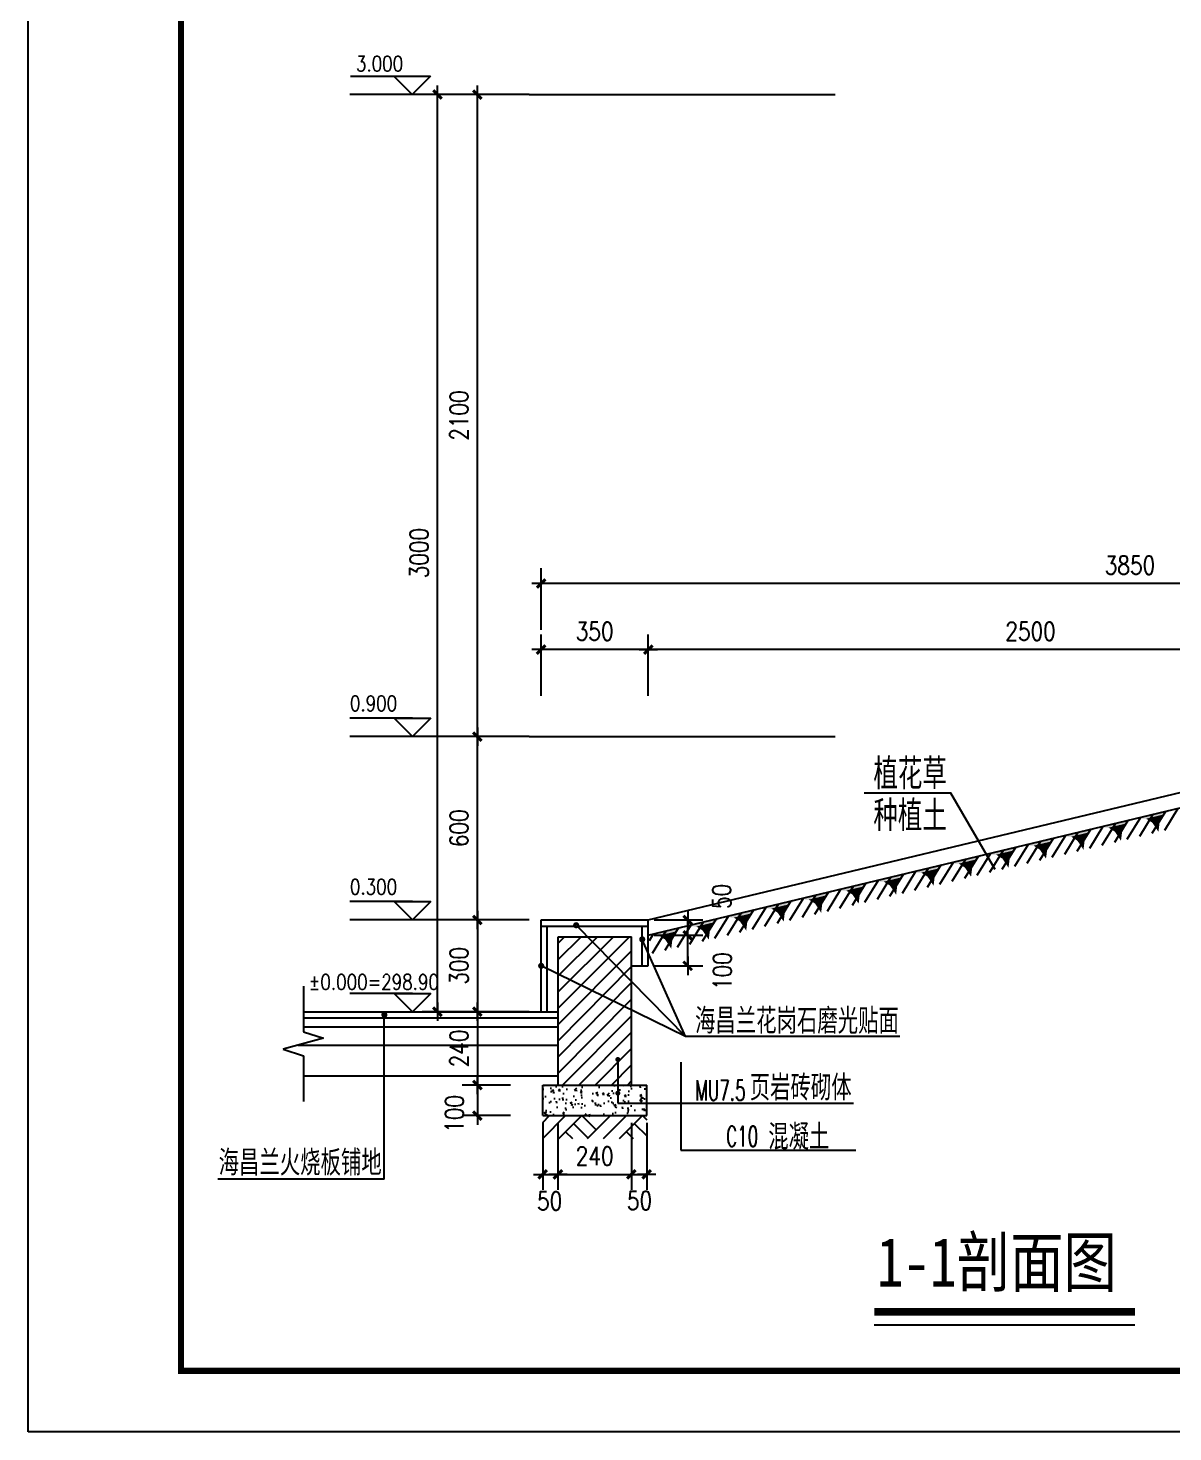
# Model space of a CAD drawing. Extents: x 0 to 11014425, y 0 to 2581013.
# Drawn here: x 10662340 to 10681054, y 2494204 to 2517165 of the extents above; entities that cross this region are included whole.
import ezdxf
from ezdxf.enums import TextEntityAlignment as Align

# ---------------------------------------------------------------- set-up
doc = ezdxf.new("R2010")
doc.units = 0
doc.header["$LTSCALE"] = 4000
doc.header["$MEASUREMENT"] = 0
doc.header["$PDMODE"] = 34
for name, pattern in [('ACAD_ISO07W100', [3.5, 0.5, -3]), ('CONTINOUS', [0]), ('DASH', [0.35, 0.25, -0.1])]:
    doc.linetypes.add(name, pattern=pattern)
doc.layers.get('0').update_dxf_attribs({"color": 253, "linetype": 'DASH'})
doc.layers.get('DEFPOINTS').update_dxf_attribs({"linetype": 'CONTINUOUS'})
for name, color, linetype in [('1', 2, 'CONTINUOUS'), ('OTHER', 7, 'CONTINUOUS'), ('PUB_DIM', 3, 'CONTINUOUS'), ('PUB_HATCH', 7, 'CONTINUOUS'), ('PUB_TEXT', 7, 'CONTINUOUS'), ('PUB_TITLE', 4, 'CONTINUOUS'), ('T4', 3, 'CONTINUOUS')]:
    doc.layers.add(name, color=color, linetype=linetype)
doc.styles.add('_HZTXT', font='txt.shx', dxfattribs={"width": 0.8, "bigfont": 'HZTXT.shx'})
doc.styles.add('_ROMANS', font='ROMANS.shx', dxfattribs={"width": 0.6})
doc.styles.add('DIM_FONT', font='SIMPLEX.shx', dxfattribs={"width": 0.8})
doc.styles.add('FS64F', font='romant.shx', dxfattribs={"width": 0.95, "height": 8, "bigfont": 'hztxt.shx'})
doc.styles.add('宋体', font='SimSun.ttf', dxfattribs={"width": 0.7})
doc.dimstyles.new('DIMA20', dxfattribs={"dimscale": 0.2, "dimtxt": 300, "dimasz": 1, "dimexe": 250, "dimexo": 300, "dimgap": 150, "dimtad": 1, "dimdec": 0, "dimzin": 0, "dimtxsty": 'DIM_FONT', "dimblk": '_DIMX', "dimcen": 0.09, "dimse1": 1, "dimclrt": 7, "dimazin": 3, "dimtfac": 1, "dimtdec": 0, "dimtix": 1, "dimtmove": 0, "dimatfit": 3, "dimtolj": 1, "dimtzin": 0})
doc.dimstyles.new('DIMN20', dxfattribs={"dimscale": 0.2, "dimtxt": 300, "dimasz": 1, "dimexe": 250, "dimexo": 300, "dimgap": 150, "dimtad": 1, "dimdec": 0, "dimzin": 0, "dimtxsty": 'DIM_FONT', "dimblk": '_DIMX', "dimcen": 0.09, "dimclrt": 7, "dimazin": 3, "dimtfac": 1, "dimtdec": 0, "dimtix": 1, "dimtmove": 0, "dimatfit": 3, "dimtolj": 1, "dimtzin": 0})

# ---------------------------------------------------------------- blocks, each defined once
blk = doc.blocks.new('_DIMX')
blk.add_line((-150, 0), (150, 0))
at = {"const_width": 50}
blk.add_lwpolyline([(-70, -70), (70, 70)], dxfattribs=at)
blk = doc.blocks.new('*D200')
at = {"color": 0, "linetype": 'BYBLOCK'}
for p, q in [((10802096.8, 2506691.6), (10802096.8, 2506892.9)), ((10804596.8, 2506691.6), (10804596.8, 2506892.9)), ((10804596.6, 2506842.9), (10802097, 2506842.9))]:
    blk.add_line(p, q, dxfattribs=at)
at = {"layer": 'DEFPOINTS', "color": 0, "linetype": 'BYBLOCK'}
for p in [(10802096.8, 2506842.9), (10802096.8, 2506631.6), (10804596.8, 2506631.6)]:
    blk.add_point(p, dxfattribs=at)
at = {"color": 0, "linetype": 'BYBLOCK', "xscale": 0.2, "yscale": 0.2, "zscale": 0.2, "rotation": 180}
blk.add_blockref('_DIMX', (10802096.8, 2506842.9), dxfattribs=at)
at = {"color": 0, "linetype": 'BYBLOCK', "xscale": 0.2, "yscale": 0.2, "zscale": 0.2}
blk.add_blockref('_DIMX', (10804596.8, 2506842.9), dxfattribs=at)
at = {"color": 7, "linetype": 'BYBLOCK', "insert": (10803346.8, 2506902.9), "char_height": 60, "attachment_point": 5, "style": 'DIM_FONT'}
blk.add_mtext('\\A1;2500', dxfattribs=at)
blk = doc.blocks.new('*D201')
at = {"color": 0, "linetype": 'BYBLOCK'}
for p, q in [((10801746.8, 2506691.6), (10801746.8, 2506892.9)), ((10802096.8, 2506691.6), (10802096.8, 2506892.9)), ((10802096.6, 2506842.9), (10801747, 2506842.9))]:
    blk.add_line(p, q, dxfattribs=at)
at = {"layer": 'DEFPOINTS', "color": 0, "linetype": 'BYBLOCK'}
for p in [(10801746.8, 2506842.9), (10801746.8, 2506631.6), (10802096.8, 2506631.6)]:
    blk.add_point(p, dxfattribs=at)
at = {"color": 0, "linetype": 'BYBLOCK', "xscale": 0.2, "yscale": 0.2, "zscale": 0.2, "rotation": 180}
blk.add_blockref('_DIMX', (10801746.8, 2506842.9), dxfattribs=at)
at = {"color": 0, "linetype": 'BYBLOCK', "xscale": 0.2, "yscale": 0.2, "zscale": 0.2}
blk.add_blockref('_DIMX', (10802096.8, 2506842.9), dxfattribs=at)
at = {"color": 7, "linetype": 'BYBLOCK', "insert": (10801921.8, 2506902.9), "char_height": 60, "attachment_point": 5, "style": 'DIM_FONT'}
blk.add_mtext('\\A1;350', dxfattribs=at)
blk = doc.blocks.new('*D209')
at = {"color": 0, "linetype": 'BYBLOCK'}
for p, q in [((10801708, 2505958.6), (10801488.3, 2505958.6)), ((10801538.3, 2505958.4), (10801538.3, 2505658.8)), ((10801708, 2505658.6), (10801488.3, 2505658.6))]:
    blk.add_line(p, q, dxfattribs=at)
at = {"layer": 'DEFPOINTS', "color": 0, "linetype": 'BYBLOCK'}
for p in [(10801768, 2505958.6), (10801538.3, 2505658.6), (10801768, 2505658.6)]:
    blk.add_point(p, dxfattribs=at)
at = {"color": 0, "linetype": 'BYBLOCK', "xscale": 0.2, "yscale": 0.2, "zscale": 0.2}
for p, rotation in [((10801538.3, 2505958.6), 90), ((10801538.3, 2505658.6), 270)]:
    blk.add_blockref('_DIMX', p, dxfattribs=dict(at, rotation=rotation))
at = {"color": 7, "linetype": 'BYBLOCK', "insert": (10801478.3, 2505808.6), "char_height": 60, "attachment_point": 5, "rotation": 90, "style": 'DIM_FONT'}
blk.add_mtext('\\A1;300', dxfattribs=at)
blk = doc.blocks.new('*D210')
at = {"color": 0, "linetype": 'BYBLOCK'}
for p, q in [((10801646.3, 2505658.6), (10801488.3, 2505658.6)), ((10801538.3, 2505658.4), (10801538.3, 2505418.8)), ((10801646.3, 2505418.6), (10801488.3, 2505418.6))]:
    blk.add_line(p, q, dxfattribs=at)
at = {"layer": 'DEFPOINTS', "color": 0, "linetype": 'BYBLOCK'}
for p in [(10801706.3, 2505658.6), (10801538.3, 2505418.6), (10801706.3, 2505418.6)]:
    blk.add_point(p, dxfattribs=at)
at = {"color": 0, "linetype": 'BYBLOCK', "xscale": 0.2, "yscale": 0.2, "zscale": 0.2}
for p, rotation in [((10801538.3, 2505658.6), 90), ((10801538.3, 2505418.6), 270)]:
    blk.add_blockref('_DIMX', p, dxfattribs=dict(at, rotation=rotation))
at = {"color": 7, "linetype": 'BYBLOCK', "insert": (10801478.3, 2505538.6), "char_height": 60, "attachment_point": 5, "rotation": 90, "style": 'DIM_FONT'}
blk.add_mtext('\\A1;240', dxfattribs=at)
blk = doc.blocks.new('*D211')
at = {"color": 0, "linetype": 'BYBLOCK'}
for p, q in [((10801646.3, 2505418.6), (10801488.3, 2505418.6)), ((10801538.3, 2505418.4), (10801538.3, 2505318.8)), ((10801646.3, 2505318.6), (10801488.3, 2505318.6))]:
    blk.add_line(p, q, dxfattribs=at)
at = {"layer": 'DEFPOINTS', "color": 0, "linetype": 'BYBLOCK'}
for p in [(10801706.3, 2505418.6), (10801538.3, 2505318.6), (10801706.3, 2505318.6)]:
    blk.add_point(p, dxfattribs=at)
at = {"color": 0, "linetype": 'BYBLOCK', "xscale": 0.2, "yscale": 0.2, "zscale": 0.2}
for p, rotation in [((10801538.3, 2505418.6), 90), ((10801538.3, 2505318.6), 270)]:
    blk.add_blockref('_DIMX', p, dxfattribs=dict(at, rotation=rotation))
at = {"color": 7, "linetype": 'BYBLOCK', "insert": (10801463.3, 2505324.3), "char_height": 60, "attachment_point": 5, "rotation": 90, "style": 'DIM_FONT'}
blk.add_mtext('\\A1;100', dxfattribs=at)
blk = doc.blocks.new('*D212')
at = {"color": 0, "linetype": 'BYBLOCK'}
for p, q in [((10801751.8, 2505295.2), (10801751.8, 2505076.3)), ((10801801.8, 2505295.2), (10801801.8, 2505076.3)), ((10801751.6, 2505126.3), (10801751.4, 2505126.3)), ((10801751.8, 2505126.3), (10801801.8, 2505126.3)), ((10801751.8, 2505126.3), (10801801.8, 2505126.3)), ((10801802, 2505126.3), (10801802.2, 2505126.3))]:
    blk.add_line(p, q, dxfattribs=at)
at = {"layer": 'DEFPOINTS', "color": 0, "linetype": 'BYBLOCK'}
for p in [(10801751.8, 2505355.2), (10801801.8, 2505355.2), (10801801.8, 2505126.3)]:
    blk.add_point(p, dxfattribs=at)
at = {"color": 0, "linetype": 'BYBLOCK', "xscale": 0.2, "yscale": 0.2, "zscale": 0.2}
blk.add_blockref('_DIMX', (10801751.8, 2505126.3), dxfattribs=at)
at = {"color": 0, "linetype": 'BYBLOCK', "xscale": 0.2, "yscale": 0.2, "zscale": 0.2, "rotation": 180}
blk.add_blockref('_DIMX', (10801801.8, 2505126.3), dxfattribs=at)
at = {"color": 7, "linetype": 'BYBLOCK', "insert": (10801774.5, 2505039.4), "char_height": 60, "attachment_point": 5, "style": 'DIM_FONT'}
blk.add_mtext('\\A1;50', dxfattribs=at)
blk = doc.blocks.new('*D213')
at = {"color": 0, "linetype": 'BYBLOCK'}
for p, q in [((10801801.8, 2505295.2), (10801801.8, 2505076.3)), ((10802041.8, 2505295.2), (10802041.8, 2505076.3)), ((10801802, 2505126.3), (10802041.6, 2505126.3))]:
    blk.add_line(p, q, dxfattribs=at)
at = {"layer": 'DEFPOINTS', "color": 0, "linetype": 'BYBLOCK'}
for p in [(10801801.8, 2505355.2), (10802041.8, 2505355.2), (10802041.8, 2505126.3)]:
    blk.add_point(p, dxfattribs=at)
at = {"color": 0, "linetype": 'BYBLOCK', "xscale": 0.2, "yscale": 0.2, "zscale": 0.2, "rotation": 180}
blk.add_blockref('_DIMX', (10801801.8, 2505126.3), dxfattribs=at)
at = {"color": 0, "linetype": 'BYBLOCK', "xscale": 0.2, "yscale": 0.2, "zscale": 0.2}
blk.add_blockref('_DIMX', (10802041.8, 2505126.3), dxfattribs=at)
at = {"color": 7, "linetype": 'BYBLOCK', "insert": (10801921.8, 2505186.3), "char_height": 60, "attachment_point": 5, "style": 'DIM_FONT'}
blk.add_mtext('\\A1;240', dxfattribs=at)
blk = doc.blocks.new('*D214')
at = {"color": 0, "linetype": 'BYBLOCK'}
for p, q in [((10802041.8, 2505295.2), (10802041.8, 2505076.3)), ((10802091.8, 2505295.2), (10802091.8, 2505076.3)), ((10802041.6, 2505126.3), (10802041.4, 2505126.3)), ((10802041.8, 2505126.3), (10802091.8, 2505126.3)), ((10802041.8, 2505126.3), (10802091.8, 2505126.3)), ((10802092, 2505126.3), (10802092.2, 2505126.3))]:
    blk.add_line(p, q, dxfattribs=at)
at = {"layer": 'DEFPOINTS', "color": 0, "linetype": 'BYBLOCK'}
for p in [(10802041.8, 2505355.2), (10802091.8, 2505355.2), (10802091.8, 2505126.3)]:
    blk.add_point(p, dxfattribs=at)
at = {"color": 0, "linetype": 'BYBLOCK', "xscale": 0.2, "yscale": 0.2, "zscale": 0.2}
blk.add_blockref('_DIMX', (10802041.8, 2505126.3), dxfattribs=at)
at = {"color": 0, "linetype": 'BYBLOCK', "xscale": 0.2, "yscale": 0.2, "zscale": 0.2, "rotation": 180}
blk.add_blockref('_DIMX', (10802091.8, 2505126.3), dxfattribs=at)
at = {"color": 7, "linetype": 'BYBLOCK', "insert": (10802068.4, 2505040.7), "char_height": 60, "attachment_point": 5, "style": 'DIM_FONT'}
blk.add_mtext('\\A1;50', dxfattribs=at)
blk = doc.blocks.new('*D215')
at = {"color": 0, "linetype": 'BYBLOCK'}
for p, q in [((10801708, 2506558.6), (10801488.3, 2506558.6)), ((10801538.3, 2505958.8), (10801538.3, 2506558.4)), ((10801708, 2505958.6), (10801488.3, 2505958.6))]:
    blk.add_line(p, q, dxfattribs=at)
at = {"layer": 'DEFPOINTS', "color": 0, "linetype": 'BYBLOCK'}
for p in [(10801538.3, 2506558.6), (10801768, 2506558.6), (10801768, 2505958.6)]:
    blk.add_point(p, dxfattribs=at)
at = {"color": 0, "linetype": 'BYBLOCK', "xscale": 0.2, "yscale": 0.2, "zscale": 0.2}
for p, rotation in [((10801538.3, 2506558.6), 90), ((10801538.3, 2505958.6), 270)]:
    blk.add_blockref('_DIMX', p, dxfattribs=dict(at, rotation=rotation))
at = {"color": 7, "linetype": 'BYBLOCK', "insert": (10801478.3, 2506258.6), "char_height": 60, "attachment_point": 5, "rotation": 90, "style": 'DIM_FONT'}
blk.add_mtext('\\A1;600', dxfattribs=at)
blk = doc.blocks.new('*D216')
at = {"color": 0, "linetype": 'BYBLOCK'}
for p, q in [((10801628.2, 2508658.6), (10801357.9, 2508658.6)), ((10801407.9, 2505658.8), (10801407.9, 2508658.4)), ((10801628.2, 2505658.6), (10801357.9, 2505658.6))]:
    blk.add_line(p, q, dxfattribs=at)
at = {"layer": 'DEFPOINTS', "color": 0, "linetype": 'BYBLOCK'}
for p in [(10801407.9, 2508658.6), (10801688.2, 2508658.6), (10801688.2, 2505658.6)]:
    blk.add_point(p, dxfattribs=at)
at = {"color": 0, "linetype": 'BYBLOCK', "xscale": 0.2, "yscale": 0.2, "zscale": 0.2}
for p, rotation in [((10801407.9, 2508658.6), 90), ((10801407.9, 2505658.6), 270)]:
    blk.add_blockref('_DIMX', p, dxfattribs=dict(at, rotation=rotation))
at = {"color": 7, "linetype": 'BYBLOCK', "insert": (10801347.9, 2507158.6), "char_height": 60, "attachment_point": 5, "rotation": 90, "style": 'DIM_FONT'}
blk.add_mtext('\\A1;3000', dxfattribs=at)
blk = doc.blocks.new('*D217')
at = {"color": 0, "linetype": 'BYBLOCK'}
for p, q in [((10802116.8, 2505908.6), (10802275.8, 2505908.6)), ((10802225.8, 2505808.8), (10802225.8, 2505908.4)), ((10802116.8, 2505808.6), (10802275.8, 2505808.6))]:
    blk.add_line(p, q, dxfattribs=at)
at = {"layer": 'DEFPOINTS', "color": 0, "linetype": 'BYBLOCK'}
for p in [(10802056.8, 2505908.6), (10802225.8, 2505908.6), (10802056.8, 2505808.6)]:
    blk.add_point(p, dxfattribs=at)
at = {"color": 0, "linetype": 'BYBLOCK', "xscale": 0.2, "yscale": 0.2, "zscale": 0.2}
for p, rotation in [((10802225.8, 2505908.6), 90), ((10802225.8, 2505808.6), 270)]:
    blk.add_blockref('_DIMX', p, dxfattribs=dict(at, rotation=rotation))
at = {"color": 7, "linetype": 'BYBLOCK', "insert": (10802339.2, 2505791.2), "char_height": 60, "attachment_point": 5, "rotation": 90, "style": 'DIM_FONT'}
blk.add_mtext('\\A1;100', dxfattribs=at)
blk = doc.blocks.new('*D218')
at = {"color": 0, "linetype": 'BYBLOCK'}
for p, q in [((10802116.8, 2505958.6), (10802275.8, 2505958.6)), ((10802225.8, 2505958.8), (10802225.8, 2505959)), ((10802225.8, 2505908.6), (10802225.8, 2505958.6)), ((10802225.8, 2505908.6), (10802225.8, 2505958.6)), ((10802116.8, 2505908.6), (10802275.8, 2505908.6)), ((10802225.8, 2505908.4), (10802225.8, 2505908.2))]:
    blk.add_line(p, q, dxfattribs=at)
at = {"layer": 'DEFPOINTS', "color": 0, "linetype": 'BYBLOCK'}
for p in [(10802056.8, 2505958.6), (10802225.8, 2505958.6), (10802056.8, 2505908.6)]:
    blk.add_point(p, dxfattribs=at)
at = {"color": 0, "linetype": 'BYBLOCK', "xscale": 0.2, "yscale": 0.2, "zscale": 0.2}
for p, rotation in [((10802225.8, 2505958.6), 270), ((10802225.8, 2505908.6), 90)]:
    blk.add_blockref('_DIMX', p, dxfattribs=dict(at, rotation=rotation))
at = {"color": 7, "linetype": 'BYBLOCK', "insert": (10802336.9, 2506035.7), "char_height": 60, "attachment_point": 5, "rotation": 90, "style": 'DIM_FONT'}
blk.add_mtext('\\A1;50', dxfattribs=at)
blk = doc.blocks.new('A$C4D4C20F0')
at = {"layer": 'PUB_DIM', "linetype": 'CONTINOUS', "const_width": 9.75, "flags": 128}
blk.add_lwpolyline([(4.9, 10, 1), (15.1, 10, 1)], format="xyb", close=True, dxfattribs=at)
blk = doc.blocks.new('*D219')
at = {"color": 0, "linetype": 'BYBLOCK'}
for p, q in [((10801746.8, 2506907.8), (10801746.8, 2507109)), ((10805596.6, 2507059), (10801747, 2507059))]:
    blk.add_line(p, q, dxfattribs=at)
at = {"layer": 'DEFPOINTS', "color": 0, "linetype": 'BYBLOCK'}
for p in [(10801746.8, 2507059), (10801746.8, 2506847.8), (10805596.8, 2506847.8)]:
    blk.add_point(p, dxfattribs=at)
at = {"color": 0, "linetype": 'BYBLOCK', "xscale": 0.2, "yscale": 0.2, "zscale": 0.2, "rotation": 180}
blk.add_blockref('_DIMX', (10801746.8, 2507059), dxfattribs=at)
at = {"color": 0, "linetype": 'BYBLOCK', "xscale": 0.2, "yscale": 0.2, "zscale": 0.2}
blk.add_blockref('_DIMX', (10805596.8, 2507059), dxfattribs=at)
at = {"color": 7, "linetype": 'BYBLOCK', "insert": (10803671.8, 2507119), "char_height": 60, "attachment_point": 5, "style": 'DIM_FONT'}
blk.add_mtext('\\A1;3850', dxfattribs=at)
blk = doc.blocks.new('*D220')
at = {"color": 0, "linetype": 'BYBLOCK'}
for p, q in [((10801708, 2508658.6), (10801488.3, 2508658.6)), ((10801538.3, 2506558.8), (10801538.3, 2508658.4)), ((10801708, 2506558.6), (10801488.3, 2506558.6))]:
    blk.add_line(p, q, dxfattribs=at)
at = {"layer": 'DEFPOINTS', "color": 0, "linetype": 'BYBLOCK'}
for p in [(10801538.3, 2508658.6), (10801768, 2508658.6), (10801768, 2506558.6)]:
    blk.add_point(p, dxfattribs=at)
at = {"color": 0, "linetype": 'BYBLOCK', "xscale": 0.2, "yscale": 0.2, "zscale": 0.2}
for p, rotation in [((10801538.3, 2508658.6), 90), ((10801538.3, 2506558.6), 270)]:
    blk.add_blockref('_DIMX', p, dxfattribs=dict(at, rotation=rotation))
at = {"color": 7, "linetype": 'BYBLOCK', "insert": (10801478.3, 2507608.6), "char_height": 60, "attachment_point": 5, "rotation": 90, "style": 'DIM_FONT'}
blk.add_mtext('\\A1;2100', dxfattribs=at)
blk = doc.blocks.new('A$C749A6C3D')
at = {"layer": '1', "linetype": 'CONTINOUS'}
h = blk.add_hatch(dxfattribs=at)
h.set_pattern_fill('ANSI31', color=8, scale=300, style=0)
h.set_pattern_definition([(45, (-57235833.714, -77747595.922), (-26.516504294, 26.516504294), [])])
h.paths.add_polyline_path([(1311.8, 679.7, -0.414214), (1307.7, 675.6), (1307.7, 596), (1352.1, 596), (1352.1, 841.4), (1112.1, 959), (1112.1, 596), (1307.7, 596), (1307.7, 675.6, -0.414214), (1303.6, 679.7, -1)])
h.paths.add_polyline_path([(1352.1, 934.9), (1208.7, 1081), (1112.1, 1081), (1112.1, 959), (1352.1, 841.4)])
h.paths.add_polyline_path([(1352.1, 1081), (1208.7, 1081), (1352.1, 934.9)])
at = {"layer": 'PUB_DIM', "linetype": 'CONTINOUS'}
h = blk.add_hatch(dxfattribs=at)
h.set_pattern_fill('AN33C', color=8, scale=100, style=0)
h.set_pattern_definition([(50, (-57171710.11, -77767219.99), (71.72601826, -6.2752135), [7.5, -82.5]), (355, (-57171710.11, -77767219.99), (-13.87513336, 75.21921337), [6, -66]), (100.4514, (-57171704.134, -77767220.51), (57.85093817, 68.943954206), [6.374019, -70.1142112]), (46.1842, (-57171710.11, -77767199.99), (106.72410486, -16.55190143), [11.25, -123.75]), (96.6356, (-57171701.22, -77767201.37), (93.46627055, 97.41178709), [9.5610288, -105.1713]), (351.1842, (-57171710.11, -77767199.99), (93.46619451, 97.41186009), [9, -99]), (21, (-57171700.11, -77767204.99), (59.690705212, -40.261889067), [7.5, -82.5]), (326, (-57171700.11, -77767204.99), (24.33153319, 72.515004505), [6, -66]), (71.4514, (-57171695.14, -77767208.344), (84.02226286, 32.25304967), [6.374019, -70.1142112]), (37.5, (-57171710.111, -77767219.989), (1.215985532, 33.289385383), [0, -65.2, 0, -67, 0, -66.25]), (7.5, (-57171710.11, -77767219.99), (26.306953744, 39.441171188), [0, -38.2, 0, -63.7, 0, -25.25]), (327.5, (-57171732.41, -77767219.989), (53.382243617, -2.2554871734), [0, -25, 0, -78, 0, -103.5]), (317.5, (-57171742.41, -77767219.99), (58.318616934, 10.010498233), [0, -32.5, 0, -51.8, 0, -73.5])])
h.paths.add_polyline_path([(1307.7, 565.3, -0.414214), (1303.6, 569.4, -0.414214), (1307.7, 573.5), (1307.7, 596), (1062.1, 596), (1062.1, 496), (1402.1, 496), (1402.1, 537.1), (1307.7, 537.1)])
h.paths.add_polyline_path([(1402.1, 596), (1307.7, 596), (1307.7, 573.5, -0.414214), (1311.8, 569.4, -0.414214), (1307.7, 565.3), (1307.7, 537.1), (1402.1, 537.1)])
at = {"layer": '1', "color": 2, "linetype": 'CONTINOUS'}
blk.add_line((1407.1, 1136), (3907.1, 1736), dxfattribs=at)
at = {"layer": '1', "color": 8, "linetype": 'CONTINOUS'}
blk.add_line((1407.1, 1086), (3907.1, 1686), dxfattribs=at)
at = {"layer": '1', "color": 4, "linetype": 'CONTINOUS'}
for p, q in [((1057.1, 836), (1057.1, 1136)), ((1057.1, 1136), (1407.1, 1136)), ((1057.1, 1116), (1407.1, 1116)), ((1077.1, 836), (1077.1, 1116)), ((1387.1, 986), (1387.1, 1116)), ((1407.1, 986), (1407.1, 1136)), ((1352.1, 986), (1407.1, 986)), ((279.6, 836), (1112.1, 836))]:
    blk.add_line(p, q, dxfattribs=at)
at = {"layer": '1', "color": 255, "linetype": 'CONTINOUS'}
for p, q in [((1112.1, 1081), (1352.1, 1081)), ((1112.1, 596), (1112.1, 1081)), ((1352.1, 596), (1352.1, 1081)), ((279.6, 786), (1112.1, 786)), ((261.2, 726), (1112.1, 726)), ((279.6, 626), (1112.1, 626)), ((1062.1, 596), (1402.1, 596)), ((1062.1, 496), (1062.1, 596)), ((1402.1, 496), (1402.1, 596)), ((1062.1, 496), (1402.1, 496))]:
    blk.add_line(p, q, dxfattribs=at)
at = {"layer": '1', "color": 30, "linetype": 'CONTINOUS'}
blk.add_line((279.6, 816), (1112.1, 816), dxfattribs=at)
at = {"layer": 'OTHER', "linetype": 'CONTINOUS'}
for p, q in [((279.6, 920), (279.6, 770)), ((345.6, 749), (213.6, 713)), ((279.6, 770), (345.6, 749)), ((213.6, 713), (279.6, 692)), ((279.6, 692), (279.6, 542))]:
    blk.add_line(p, q, dxfattribs=at)
at = {"layer": 'PUB_DIM', "linetype": 'CONTINOUS'}
for p, q in [((433.4, 3896), (695.7, 3896)), ((635.7, 3836), (575.7, 3896)), ((575.7, 3896), (695.7, 3896)), ((695.7, 3896), (635.7, 3836)), ((636.3, 1796), (432, 1796)), ((636.3, 1736), (576.3, 1796)), ((576.3, 1796), (696.3, 1796)), ((696.3, 1796), (636.3, 1736)), ((636.3, 1196), (432, 1196)), ((636.3, 1136), (576.3, 1196)), ((576.3, 1196), (696.3, 1196)), ((696.3, 1196), (636.3, 1136)), ((1171.4, 1118.9), (1529.1, 754.6)), ((636.3, 896), (432, 896)), ((636.3, 836), (576.3, 896)), ((576.3, 896), (696.3, 896)), ((696.3, 896), (636.3, 836)), ((2229.2, 754.6), (1529.1, 754.6)), ((544.3, 287.8), (0, 287.8))]:
    blk.add_line(p, q, dxfattribs=at)
at = {"layer": 'PUB_DIM', "linetype": 'CONTINOUS', "flags": 128}
for points in [[(847.8, 3836), (432, 3836)], [(847.8, 1736), (432, 1736)], [(847.8, 1136), (432, 1136)], [(1529.1, 754.6), (1387.1, 1072.4)], [(1529.1, 754.6), (1057.1, 986)], [(544.3, 287.8), (544.3, 836)], [(1307.7, 679.7), (1307.7, 537.1)], [(1513.8, 671.4), (1513.8, 383.3)], [(1307.7, 537.1), (2077.7, 537.1)], [(1513.8, 383.3), (2085.7, 383.3)]]:
    blk.add_lwpolyline(points, dxfattribs=at)
at = {"layer": 'PUB_DIM', "linetype": 'ACAD_ISO07W100', "ltscale": 0.5, "flags": 128}
for points in [[(1018.3, 3836), (3808.8, 3836)], [(1018.3, 1736), (3907.1, 1736)]]:
    blk.add_lwpolyline(points, dxfattribs=at)
at = {"layer": 'PUB_DIM', "color": 3, "linetype": 'CONTINOUS', "flags": 128}
blk.add_lwpolyline([(2541.1, 1301.3), (2396.7, 1550.4), (2112.9, 1550.4)], dxfattribs=at)
at = {"layer": 'PUB_DIM', "linetype": 'CONTINOUS', "flags": 128}
for points, const_width in [([(1166.3, 1118.9, 1), (1176.5, 1118.9, 1)], 9.75), ([(1382.3, 1072.6, 1), (1392.5, 1072.6, 1)], 9.75), ([(1051.9, 986, 1), (1062.2, 986, 1)], 9.75), ([(1303.6, 679.7, 1), (1311.8, 679.7, 1)], 7.8), ([(1303.6, 569.4, 1), (1311.8, 569.4, 1)], 7.8)]:
    blk.add_lwpolyline(points, format="xyb", close=True, dxfattribs=dict(at, const_width=const_width))
at = {"layer": 'PUB_HATCH', "linetype": 'CONTINOUS'}
for p, q in [((2973, 1400.1), (3017.3, 1472.4)), ((3013.8, 1409.9), (3058.2, 1482.2)), ((3054.7, 1419.7), (3099, 1492)), ((3095.5, 1429.5), (3139.9, 1501.8)), ((2809.6, 1360.9), (2854, 1433.2)), ((2850.5, 1370.7), (2894.8, 1443)), ((2891.3, 1380.5), (2935.7, 1452.8)), ((2932.2, 1390.3), (2976.5, 1462.6)), ((2605.4, 1311.9), (2649.8, 1384.2)), ((2646.3, 1321.7), (2690.6, 1394)), ((2687.1, 1331.5), (2731.5, 1403.8)), ((2728, 1341.3), (2772.3, 1413.6)), ((2768.8, 1351.1), (2813.1, 1423.4)), ((2401.2, 1262.9), (2445.6, 1335.2)), ((2442.1, 1272.7), (2486.4, 1345)), ((2482.9, 1282.5), (2527.3, 1354.8)), ((2523.8, 1292.3), (2568.1, 1364.6)), ((2564.6, 1302.1), (2608.9, 1374.4)), ((2197, 1213.8), (2241.4, 1286.2)), ((2237.9, 1223.6), (2282.2, 1296)), ((2278.7, 1233.4), (2323.1, 1305.8)), ((2319.6, 1243.3), (2363.9, 1315.6)), ((2360.4, 1253.1), (2404.7, 1325.4)), ((2033.7, 1174.6), (2078, 1247)), ((2074.5, 1184.4), (2118.9, 1256.8)), ((2115.4, 1194.2), (2159.7, 1266.6)), ((2156.2, 1204), (2200.5, 1276.4)), ((1829.5, 1125.6), (1873.8, 1198)), ((1870.3, 1135.4), (1914.7, 1207.8)), ((1911.2, 1145.2), (1955.5, 1217.6)), ((1952, 1155), (1996.3, 1227.4)), ((1992.8, 1164.8), (2037.2, 1237.2)), ((1625.3, 1076.6), (1669.6, 1149)), ((1666.1, 1086.4), (1710.5, 1158.8)), ((1707, 1096.2), (1751.3, 1168.6)), ((1747.8, 1106), (1792.1, 1178.4)), ((1788.6, 1115.8), (1833, 1188.2)), ((1461.9, 1037.4), (1506.3, 1109.8)), ((1502.8, 1047.2), (1547.1, 1119.6)), ((1543.6, 1057), (1587.9, 1129.4)), ((1584.4, 1066.8), (1628.8, 1139.2)), ((1411.3, 1068.5), (1424.6, 1090.2)), ((1421.1, 1027.6), (1465.4, 1100))]:
    blk.add_line(p, q, dxfattribs=at)
at = {"layer": 'PUB_HATCH', "color": 8, "linetype": 'CONTINOUS'}
for p, q in [((1062.1, 473.5), (1084.6, 496)), ((1062.1, 421), (1137.1, 496)), ((1114.6, 421), (1189.6, 496)), ((1163.3, 469.7), (1210.2, 422.8)), ((1189.6, 496), (1236.4, 449.1)), ((1208.3, 421), (1283.3, 496)), ((1260.8, 421), (1335.8, 496)), ((1313.3, 421), (1388.3, 496)), ((1362.1, 469.7), (1402.1, 429.7)), ((1388.3, 496), (1402.1, 482.2)), ((1137.1, 443.5), (1159.6, 421)), ((1335.8, 443.5), (1358.3, 421))]:
    blk.add_line(p, q, dxfattribs=at)
at = {"layer": 'PUB_HATCH', "linetype": 'CONTINOUS'}
for points in [[(2999.8, 1468.2), (3122.4, 1497.6), (3034.6, 1467.3), (3091.8, 1481)], [(3034.6, 1467.3), (3091.8, 1481), (3055, 1454.3), (3079.5, 1460.2)], [(2754.8, 1409.4), (2877.3, 1438.8), (2789.6, 1408.5), (2846.7, 1422.2)], [(2877.3, 1438.8), (2999.8, 1468.2), (2912.1, 1437.9), (2969.3, 1451.6)], [(2912.1, 1437.9), (2969.3, 1451.6), (2932.5, 1424.9), (2957, 1430.8)], [(2932.5, 1424.9), (2957, 1430.8), (2952.6, 1395.2)], [(3055, 1454.3), (3079.5, 1460.2), (3075.1, 1424.6)], [(2509.8, 1350.6), (2632.3, 1380), (2544.5, 1349.7), (2601.7, 1363.4)], [(2632.3, 1380), (2754.8, 1409.4), (2667.1, 1379.1), (2724.2, 1392.8)], [(2667.1, 1379.1), (2724.2, 1392.8), (2687.4, 1366.1), (2712, 1372)], [(2789.6, 1408.5), (2846.7, 1422.2), (2810, 1395.5), (2834.5, 1401.4)], [(2810, 1395.5), (2834.5, 1401.4), (2830.1, 1365.8)], [(2387.2, 1321.2), (2509.8, 1350.6), (2422, 1320.3), (2479.2, 1334)], [(2422, 1320.3), (2479.2, 1334), (2442.4, 1307.3), (2466.9, 1313.2)], [(2544.5, 1349.7), (2601.7, 1363.4), (2564.9, 1336.7), (2589.4, 1342.6)], [(2564.9, 1336.7), (2589.4, 1342.6), (2585, 1307)], [(2687.4, 1366.1), (2712, 1372), (2707.5, 1336.4)], [(2142.2, 1262.4), (2264.7, 1291.8), (2177, 1261.5), (2234.1, 1275.2)], [(2264.7, 1291.8), (2387.2, 1321.2), (2299.5, 1290.9), (2356.7, 1304.6)], [(2299.5, 1290.9), (2356.7, 1304.6), (2319.9, 1277.9), (2344.4, 1283.8)], [(2442.4, 1307.3), (2466.9, 1313.2), (2462.5, 1277.6)], [(2019.7, 1233), (2142.2, 1262.4), (2054.4, 1232.1), (2111.6, 1245.8)], [(2054.4, 1232.1), (2111.6, 1245.8), (2074.8, 1219.1), (2099.3, 1225)], [(2177, 1261.5), (2234.1, 1275.2), (2197.4, 1248.5), (2221.9, 1254.4)], [(2197.4, 1248.5), (2221.9, 1254.4), (2217.5, 1218.7)], [(2319.9, 1277.9), (2344.4, 1283.8), (2340, 1248.2)], [(1774.6, 1174.2), (1897.2, 1203.6), (1809.4, 1173.3), (1866.6, 1187)], [(1897.2, 1203.6), (2019.7, 1233), (1931.9, 1202.7), (1989.1, 1216.4)], [(1931.9, 1202.7), (1989.1, 1216.4), (1952.3, 1189.7), (1976.8, 1195.5)], [(1952.3, 1189.7), (1976.8, 1195.5), (1972.4, 1159.9)], [(2074.8, 1219.1), (2099.3, 1225), (2094.9, 1189.3)], [(1652.1, 1144.8), (1774.6, 1174.2), (1686.9, 1143.9), (1744.1, 1157.6)], [(1686.9, 1143.9), (1744.1, 1157.6), (1707.3, 1130.9), (1731.8, 1136.7)], [(1809.4, 1173.3), (1866.6, 1187), (1829.8, 1160.3), (1854.3, 1166.1)], [(1829.8, 1160.3), (1854.3, 1166.1), (1849.9, 1130.5)], [(1407.1, 1086), (1529.6, 1115.4), (1441.8, 1085), (1499, 1098.8)], [(1529.6, 1115.4), (1652.1, 1144.8), (1564.4, 1114.5), (1621.5, 1128.2)], [(1564.4, 1114.5), (1621.5, 1128.2), (1584.8, 1101.5), (1609.3, 1107.3)], [(1584.8, 1101.5), (1609.3, 1107.3), (1604.9, 1071.7)], [(1707.3, 1130.9), (1731.8, 1136.7), (1727.4, 1101.1)], [(1441.8, 1085), (1499, 1098.8), (1462.2, 1072), (1486.7, 1077.9)], [(1462.2, 1072), (1486.7, 1077.9), (1482.3, 1042.3)]]:
    blk.add_solid(points, dxfattribs=at)
at = {"layer": 'PUB_DIM', "linetype": 'CONTINOUS'}
blk.add_blockref('A$C4D4C20F0', (534.4, 816), dxfattribs=at)
at = {"layer": 'PUB_DIM', "color": 3, "linetype": 'CONTINOUS', "style": 'DIM_FONT', "width": 0.8}
for s, p in [('3.000', (528.6, 3937)), ('0.900', (508.9, 1844.5)), ('0.300', (508.9, 1244.5)), ('%%p0.000=298.90', (510.2, 933.3))]:
    blk.add_text(s, height=50, dxfattribs=at).set_placement(p, align=Align.MIDDLE)
at = {"layer": 'PUB_TEXT', "linetype": 'CONTINUOUS', "style": 'FS64F', "width": 0.8}
for s, height, p in [('植花草', 100, (2143.3, 1563.7)), ('种植土', 100, (2143.3, 1426.5)), ('海昌兰火烧板铺地', 83.33, (2.5, 300.1))]:
    blk.add_text(s, height=height, dxfattribs=at).set_placement(p)
at = {"layer": 'PUB_TEXT', "linetype": 'CONTINOUS'}
for s, height, style, width, p in [('海昌兰花岗石磨光贴面', 83.33, '_HZTXT', 0.8, (1559.9, 763.8)), ('MU7.5', 66.67, '_ROMANS', 0.6, (1560.6, 545.5)), ('页岩砖砌体', 83.33, '_HZTXT', 0.8, (1738.9, 545.5)), ('C10', 66.67, '_ROMANS', 0.6, (1661.9, 394.9)), ('混凝土', 83.33, '_HZTXT', 0.8, (1799.3, 384.5))]:
    blk.add_text(s, height=height, dxfattribs=dict(at, style=style, width=width)).set_placement(p)
at = {"layer": 'PUB_DIM', "color": 3, "linetype": 'CONTINOUS'}
for p1, p2, distance, dimstyle, picture, middle in [((998.5, 836), (998.5, 3836), 280.3, 'DIMN20', '*D216', (658.1, 2336)), ((1078.3, 1736), (1078.3, 3836), 229.7, 'DIMN20', '*D220', (788.5, 2786)), ((4907.1, 2025.1), (1057.1, 2025.1), -211.3, 'DIMA20', '*D219', (2982.1, 2296.4)), ((1407.1, 1809), (1057.1, 1809), -211.3, 'DIMN20', '*D201', (1232.1, 2080.3)), ((3907.1, 1809), (1407.1, 1809), -211.3, 'DIMN20', '*D200', (2657.1, 2080.3)), ((1078.3, 1136), (1078.3, 1736), 229.7, 'DIMN20', '*D215', (788.5, 1436)), ((1078.3, 1136), (1078.3, 836), -229.7, 'DIMN20', '*D209', (788.5, 986)), ((1016.5, 836), (1016.5, 596), -168, 'DIMN20', '*D210', (788.5, 716))]:
    dim = blk.add_aligned_dim(p1=p1, p2=p2, distance=distance, dimstyle=dimstyle, dxfattribs=at)
    dim.commit()
    dim.dimension.update_dxf_attribs({"geometry": picture, "text_midpoint": middle, "insert": (-10800689.8, -2504822.6)})
for base, p1, p2, angle, picture, middle in [((1536.1, 1136), (1367.1, 1086), (1367.1, 1136), 90, '*D218', (1647.1, 1213.1)), ((1536.1, 1086), (1367.1, 986), (1367.1, 1086), 90, '*D217', (1649.4, 968.5)), ((848.5, 496), (1016.5, 596), (1016.5, 496), 270, '*D211', (773.5, 501.7))]:
    dim = blk.add_linear_dim(base=base, p1=p1, p2=p2, angle=angle, dimstyle='DIMN20', dxfattribs=at)
    dim.commit()
    dim.dimension.update_dxf_attribs({"geometry": picture, "text_midpoint": middle, "dimtype": 129, "insert": (-10800689.8, -2504822.6)})
at = {"layer": 'PUB_DIM', "linetype": 'CONTINOUS'}
for base, p1, p2, picture, middle in [((1112.1, 303.7), (1062.1, 532.6), (1112.1, 532.6), '*D212', (1084.7, 216.8)), ((1402.1, 303.7), (1352.1, 532.6), (1402.1, 532.6), '*D214', (1378.7, 218.1))]:
    dim = blk.add_linear_dim(base=base, p1=p1, p2=p2, angle=0, dimstyle='DIMN20', dxfattribs=at)
    dim.commit()
    dim.dimension.update_dxf_attribs({"geometry": picture, "text_midpoint": middle, "dimtype": 129, "insert": (-10800689.8, -2504822.6)})
dim = blk.add_aligned_dim(p1=(1112.1, 532.6), p2=(1352.1, 532.6), distance=-228.9, dimstyle='DIMN20', dxfattribs=at)
dim.commit()
dim.dimension.update_dxf_attribs({"geometry": '*D213', "text_midpoint": (1232.1, 363.7), "insert": (-10800689.8, -2504822.6)})

msp = doc.modelspace()

# ---------------------------------------------------------------- linework, layer by layer
at = {"layer": 'PUB_TITLE', "linetype": 'CONTINOUS', "flags": 128}
msp.add_lwpolyline([(10662340.155, 2494204.464), (10662340.155, 2536204.464), (10721740.155, 2536204.464), (10721740.155, 2494204.464)], close=True, dxfattribs=at)
at = {"layer": 'PUB_TITLE', "linetype": 'CONTINOUS', "const_width": 100, "flags": 128}
msp.add_lwpolyline([(10664840.155, 2495204.464), (10720740.155, 2495204.464), (10720740.155, 2535204.464), (10664840.155, 2535204.464)], close=True, dxfattribs=at)
at = {"layer": 'T4', "linetype": 'CONTINUOUS'}
msp.add_line((10676172.394, 2495954.779), (10680431.519, 2495954.779), dxfattribs=at)
at = {"layer": 'T4', "linetype": 'CONTINUOUS', "const_width": 129.6}
msp.add_lwpolyline([(10676172.394, 2496168.857), (10680431.519, 2496168.857)], dxfattribs=at)

# ---------------------------------------------------------------- block references
at = {"layer": 'PUB_DIM', "linetype": 'CONTINOUS', "xscale": 5, "yscale": 5, "zscale": 5}
msp.add_blockref('A$C749A6C3D', (10665441.802, 2496897.464), dxfattribs=at)

# ---------------------------------------------------------------- texts
at = {"layer": 'PUB_TEXT', "linetype": 'CONTINUOUS', "style": '宋体', "width": 0.8}
msp.add_text('1-1剖面图', height=800, dxfattribs=at).set_placement((10676212.799, 2496582.659))

doc.saveas('drawing.dxf')
